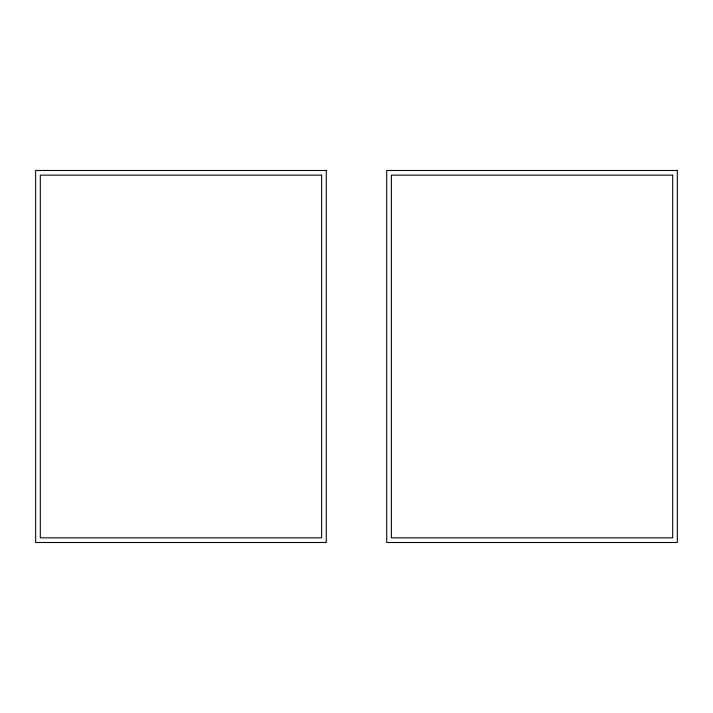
<?xml version="1.0" encoding="UTF-8"?>
<svg xmlns="http://www.w3.org/2000/svg" width="713" height="713" viewBox="0 0 713 713"><rect width="100%" height="100%" fill="white"/><g stroke="black" fill="none" stroke-linecap="round" stroke-linejoin="round"><path stroke-width="1.07" d="M326.278 170.496L35.65 170.496L35.65 542.504L326.278 542.504L326.278 170.496M677.35 170.496L386.722 170.496L386.722 542.504L677.35 542.504L677.35 170.496M321.625 175.148L40.302 175.148L40.302 537.852L321.625 537.852L321.625 175.148M672.698 175.148L391.375 175.148L391.375 537.852L672.698 537.852L672.698 175.148"/></g></svg>
